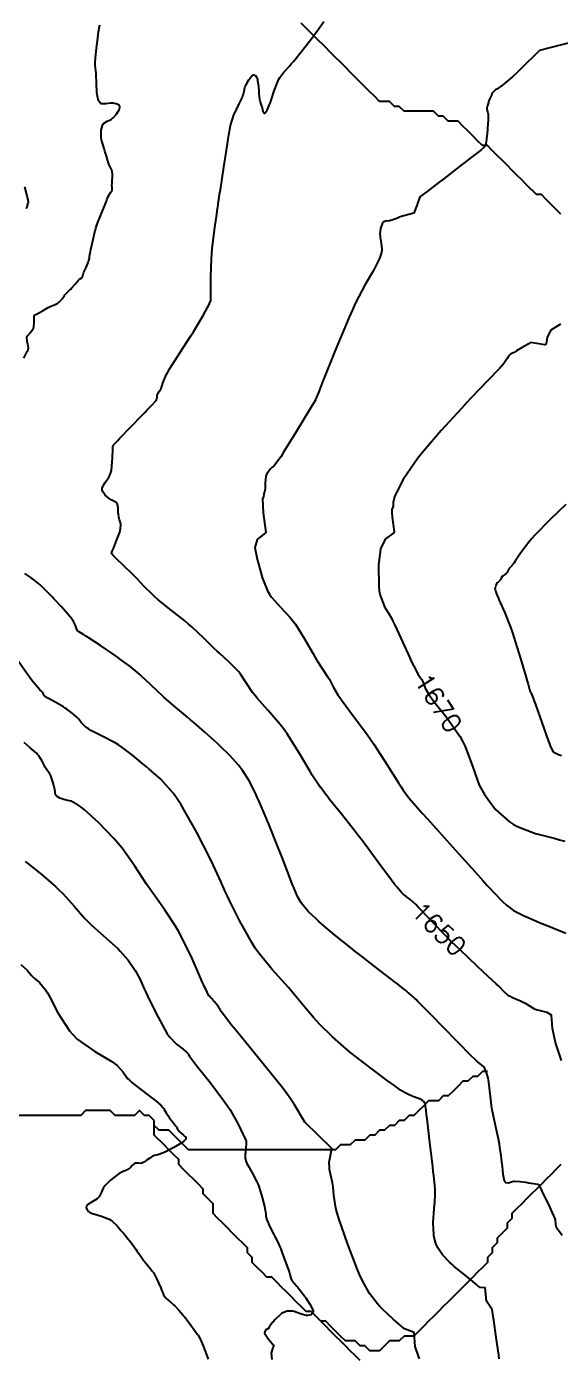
# Model space of a CAD drawing. Header units: metres. Extents: x 68 to 838477, y 94 to 1191015.
# Drawn here: x 837661 to 837769.9, y 1190464.8 to 1190736.2 of the extents above; entities that cross this region are included whole.
import ezdxf

# ---------------------------------------------------------------- set-up
doc = ezdxf.new("R2010")
doc.units = ezdxf.units.M
doc.header["$LTSCALE"] = 0.3
doc.layers.add('COTAS 10', color=1, linetype='Continuous')
doc.layers.add('DRENAJE', color=5, linetype='Continuous', lineweight=25)
doc.styles.get("Standard").update_dxf_attribs({"font": 'simplex.shx'})

msp = doc.modelspace()

# ---------------------------------------------------------------- linework, layer by layer
at = {"layer": 'COTAS 10'}
for points, elevation in [([(837660.42, 1190668.56), (837661.02, 1190669.65), (837661.14, 1190669.89), (837661.23, 1190670.09), (837661.37, 1190670.61), (837661.33, 1190671.03), (837661.3, 1190671.18), (837661.27, 1190671.33), (837661.1, 1190672.01), (837661.07, 1190672.74), (837661.12, 1190672.93), (837661.2, 1190673.11), (837661.73, 1190673.73), (837662.29, 1190674.42), (837662.39, 1190674.65), (837662.47, 1190674.9), (837662.56, 1190675.91), (837662.55, 1190676.82), (837662.56, 1190676.99), (837662.58, 1190677.13), (837662.69, 1190677.37), (837663.04, 1190677.52), (837663.21, 1190677.61), (837663.41, 1190677.72), (837664.36, 1190678.28), (837665.43, 1190678.88), (837665.69, 1190679.01), (837665.94, 1190679.13), (837666.72, 1190679.44), (837667.38, 1190679.75), (837667.54, 1190679.87), (837667.71, 1190680.01), (837668.24, 1190680.65), (837668.71, 1190681.31), (837668.84, 1190681.47), (837668.96, 1190681.61), (837669.38, 1190682.03), (837669.86, 1190682.48), (837670.02, 1190682.64), (837670.19, 1190682.82), (837670.89, 1190683.62), (837671.56, 1190684.36), (837671.7, 1190684.51), (837671.83, 1190684.64), (837672.13, 1190684.88), (837672.28, 1190684.96), (837672.32, 1190684.98), (837672.34, 1190685.01), (837672.41, 1190685.1), (837672.44, 1190685.21), (837672.44, 1190685.23), (837672.45, 1190685.26), (837672.45, 1190685.36), (837672.56, 1190685.68), (837672.62, 1190685.84), (837672.71, 1190686.05), (837673.14, 1190687.06), (837673.57, 1190688.09), (837673.65, 1190688.3), (837673.72, 1190688.48), (837673.82, 1190688.84), (837673.83, 1190689.02), (837673.83, 1190689.08), (837673.83, 1190689.14), (837673.85, 1190689.38), (837673.96, 1190690.02), (837674.02, 1190690.32), (837674.1, 1190690.69), (837674.51, 1190692.48), (837674.95, 1190694.31), (837675.05, 1190694.71), (837675.15, 1190695.05), (837675.4, 1190695.86), (837675.7, 1190696.6), (837675.82, 1190696.9), (837675.95, 1190697.23), (837677.17, 1190700.24), (837677.3, 1190700.56), (837677.41, 1190700.84), (837677.68, 1190701.51), (837677.86, 1190701.89), (837677.91, 1190701.98), (837677.97, 1190702.08), (837678.2, 1190702.38), (837678.39, 1190702.64), (837678.42, 1190702.71), (837678.45, 1190702.78), (837678.47, 1190703.02), (837678.44, 1190703.28), (837678.44, 1190703.36), (837678.44, 1190703.45), (837678.43, 1190703.79), (837678.44, 1190704.19), (837678.45, 1190704.31), (837678.46, 1190704.44), (837678.49, 1190704.92), (837678.52, 1190705.39), (837678.53, 1190705.5), (837678.53, 1190705.61), (837678.53, 1190705.94), (837678.51, 1190706.22), (837678.51, 1190706.29), (837678.5, 1190706.36), (837678.46, 1190706.6), (837678.38, 1190706.87), (837678.35, 1190706.96), (837678.3, 1190707.06), (837678.11, 1190707.46), (837677.91, 1190707.85), (837677.87, 1190707.94), (837677.84, 1190708.01), (837677.77, 1190708.19), (837677.68, 1190708.5), (837677.63, 1190708.66), (837677.57, 1190708.83), (837677.29, 1190709.73), (837676.97, 1190710.76), (837676.89, 1190711.03), (837676.81, 1190711.29), (837676.56, 1190712.17), (837676.36, 1190712.86), (837676.32, 1190713), (837676.29, 1190713.13), (837676.21, 1190713.4), (837676.2, 1190713.74), (837676.2, 1190713.9), (837676.21, 1190714.1), (837676.25, 1190715.04), (837676.48, 1190716.02), (837676.59, 1190716.23), (837676.73, 1190716.42), (837677.44, 1190716.88), (837678.25, 1190717.27), (837678.46, 1190717.42), (837678.66, 1190717.58), (837679.31, 1190718.29), (837679.79, 1190719.01), (837679.88, 1190719.18), (837679.95, 1190719.33), (837680.06, 1190719.77), (837679.93, 1190720.08), (837679.85, 1190720.16), (837679.76, 1190720.23), (837679.26, 1190720.46), (837678.58, 1190720.57), (837678.37, 1190720.57), (837678.14, 1190720.56), (837677.25, 1190720.44), (837676.42, 1190720.41), (837676.24, 1190720.46), (837676.08, 1190720.54), (837675.68, 1190721.03), (837675.46, 1190721.99), (837675.41, 1190722.36), (837675.37, 1190722.77), (837675.27, 1190724.65), (837675.2, 1190726.44), (837675.18, 1190726.81), (837675.15, 1190727.11), (837675.06, 1190727.75), (837675.01, 1190728.33), (837675.01, 1190728.6), (837675.03, 1190728.92), (837675.15, 1190730.48), (837675.35, 1190732.32), (837675.41, 1190732.82), (837675.47, 1190733.32), (837675.7, 1190735.1), (837675.93, 1190736.54)], 1640), ([(837770.17, 1190525.19), (837768.95, 1190528.87), (837768.3, 1190531.72), (837768.08, 1190534.49), (837767.22, 1190535.02), (837764.79, 1190535.59), (837763.14, 1190536.61), (837762.79, 1190536.82), (837762.49, 1190536.99), (837761.77, 1190537.34), (837761.29, 1190537.52), (837761.13, 1190537.58), (837760.96, 1190537.65), (837760.27, 1190537.95), (837759.54, 1190538.35), (837759.35, 1190538.48), (837759.16, 1190538.62), (837758.52, 1190539.19), (837757.33, 1190540.35), (837756.79, 1190540.86), (837756.16, 1190541.45), (837753.13, 1190544.26), (837751.02, 1190546.27), (837749.58, 1190547.63), (837748.61, 1190548.58), (837747.65, 1190549.53), (837744.26, 1190553.01), (837741.47, 1190555.93), (837740.89, 1190556.52), (837740.39, 1190557.02), (837739.29, 1190558.05), (837738.72, 1190558.5), (837738.55, 1190558.63), (837738.37, 1190558.77), (837737.72, 1190559.29), (837737.46, 1190559.58), (837736.53, 1190560.62), (837736.03, 1190561.26), (837735.44, 1190562.02), (837732.67, 1190565.75), (837729.51, 1190570.03), (837728.68, 1190571.13), (837727.86, 1190572.2), (837725.04, 1190575.75), (837722.81, 1190578.5), (837722.37, 1190579.06), (837722, 1190579.53), (837721.28, 1190580.49), (837721.01, 1190580.89), (837720.93, 1190581.01), (837720.84, 1190581.13), (837720.49, 1190581.6), (837719.68, 1190582.85), (837719.3, 1190583.47), (837718.86, 1190584.2), (837716.72, 1190587.83), (837714.17, 1190591.86), (837713.46, 1190592.86), (837712.76, 1190593.79), (837710.26, 1190596.72), (837708.06, 1190599.14), (837707.56, 1190599.75), (837707.1, 1190600.34), (837705.82, 1190602.29), (837704.68, 1190604.03), (837704.31, 1190604.5), (837703.92, 1190604.96), (837702.29, 1190606.56), (837700.41, 1190608.26), (837699.86, 1190608.77), (837699.29, 1190609.31), (837697.14, 1190611.42), (837694.76, 1190613.66), (837694.05, 1190614.28), (837693.32, 1190614.9), (837690.51, 1190617.14), (837687.86, 1190619.24), (837687.24, 1190619.77), (837686.67, 1190620.28), (837684.99, 1190621.96), (837683.51, 1190623.54), (837683.06, 1190624), (837682.6, 1190624.46), (837680.8, 1190626.2), (837679.27, 1190627.67), (837678.97, 1190627.96), (837678.73, 1190628.2), (837678.34, 1190628.64), (837678.48, 1190629.13), (837678.58, 1190629.39), (837678.71, 1190629.71), (837679.37, 1190631.31), (837680.01, 1190633.02), (837680.11, 1190633.4), (837680.19, 1190633.73), (837680.22, 1190634.6), (837680.07, 1190635.2), (837680.03, 1190635.36), (837679.99, 1190635.53), (837679.85, 1190636.12), (837679.74, 1190636.76), (837679.72, 1190636.95), (837679.71, 1190637.16), (837679.69, 1190637.97), (837679.58, 1190638.7), (837679.51, 1190638.85), (837679.42, 1190638.99), (837678.95, 1190639.3), (837678.29, 1190639.6), (837678.09, 1190639.74), (837677.87, 1190639.88), (837677.01, 1190640.59), (837676.45, 1190641.49), (837676.42, 1190641.76), (837676.45, 1190642.05), (837677.01, 1190643.16), (837677.78, 1190644.26), (837677.93, 1190644.54), (837678.06, 1190644.8), (837678.31, 1190645.62), (837678.4, 1190646.51), (837678.42, 1190646.8), (837678.44, 1190647.12), (837678.51, 1190648.44), (837678.57, 1190649.65), (837678.58, 1190649.89), (837678.59, 1190650.09), (837678.62, 1190650.51), (837678.65, 1190650.64), (837678.65, 1190650.67), (837678.66, 1190650.69), (837678.67, 1190650.73), (837679.22, 1190651.31), (837679.57, 1190651.67), (837679.99, 1190652.12), (837682.21, 1190654.44), (837684.58, 1190656.91), (837685.1, 1190657.44), (837685.56, 1190657.91), (837686.71, 1190659.06), (837687.32, 1190659.74), (837687.43, 1190659.9), (837687.52, 1190660.06), (837687.63, 1190660.55), (837687.68, 1190660.99), (837687.72, 1190661.12), (837687.78, 1190661.25), (837688.09, 1190661.75), (837688.46, 1190662.35), (837688.54, 1190662.55), (837688.62, 1190662.75), (837688.84, 1190663.61), (837689.48, 1190665.1), (837689.81, 1190665.71), (837690.22, 1190666.41), (837692.26, 1190669.63), (837694.51, 1190673.09), (837695.05, 1190673.94), (837695.54, 1190674.74), (837697.03, 1190677.23), (837698.02, 1190679.02), (837698.2, 1190679.38), (837698.36, 1190679.68), (837698.59, 1190680.28), (837698.58, 1190681.16), (837698.58, 1190682.21), (837698.59, 1190685.13), (837698.71, 1190688.78), (837698.78, 1190689.82), (837698.87, 1190690.87), (837699.35, 1190694.74), (837699.82, 1190697.93), (837699.91, 1190698.54), (837699.98, 1190699.03), (837700.1, 1190699.85), (837700.11, 1190699.9), (837700.11, 1190699.92), (837700.11, 1190699.94), (837700.11, 1190700), (837700.11, 1190700.06), (837700.11, 1190700.07), (837700.11, 1190700.09), (837700.12, 1190700.14), (837700.3, 1190701.3), (837700.4, 1190702.01), (837700.54, 1190702.89), (837701.23, 1190707.49), (837701.97, 1190712.27), (837702.14, 1190713.26), (837702.28, 1190714.11), (837702.63, 1190716), (837702.86, 1190716.89), (837702.93, 1190717.11), (837702.99, 1190717.32), (837703.24, 1190718.01), (837703.57, 1190718.77), (837703.69, 1190719.02), (837703.83, 1190719.3), (837704.41, 1190720.46), (837704.97, 1190721.64), (837705.08, 1190721.93), (837705.17, 1190722.19), (837705.37, 1190723), (837705.56, 1190723.77), (837705.66, 1190724.02), (837705.78, 1190724.28), (837706.35, 1190725.32), (837706.98, 1190726.14), (837707.13, 1190726.26), (837707.28, 1190726.33), (837707.71, 1190726.2), (837708.02, 1190725.6), (837708.09, 1190725.38), (837708.15, 1190725.13), (837708.3, 1190724.03), (837708.38, 1190722.94), (837708.4, 1190722.69), (837708.41, 1190722.48), (837708.46, 1190721.9), (837708.53, 1190721.45), (837708.56, 1190721.31), (837708.59, 1190721.17), (837708.75, 1190720.6), (837708.95, 1190719.98), (837709, 1190719.8), (837709.05, 1190719.61), (837709.23, 1190718.92), (837709.47, 1190718.52), (837709.55, 1190718.52), (837709.65, 1190718.58), (837710.06, 1190719.17), (837710.58, 1190720.33), (837710.74, 1190720.74), (837710.9, 1190721.18), (837711.54, 1190723.1), (837712.25, 1190725.01), (837712.46, 1190725.44), (837712.68, 1190725.84), (837713.51, 1190726.93), (837714.62, 1190728.12), (837715.01, 1190728.58), (837715.44, 1190729.09), (837717.31, 1190731.39), (837719.26, 1190733.91), (837719.75, 1190734.55), (837720.21, 1190735.17), (837721.68, 1190737.22)], 1650), ([(837775.15, 1190733.77), (837765.67, 1190731.35), (837761.81, 1190727.49), (837760.95, 1190726.67), (837760.18, 1190725.95), (837758.13, 1190724.26), (837756.93, 1190723.43), (837756.69, 1190723.26), (837756.49, 1190723.1), (837756.11, 1190722.75), (837755.96, 1190722.46), (837755.91, 1190722.35), (837755.85, 1190722.23), (837755.6, 1190721.68), (837755.34, 1190721.06), (837755.28, 1190720.89), (837755.22, 1190720.72), (837755.04, 1190720.12), (837754.93, 1190719.57), (837754.93, 1190719.43), (837754.93, 1190719.3), (837755.02, 1190718.87), (837755.14, 1190718.48), (837755.16, 1190718.36), (837755.18, 1190718.25), (837755.2, 1190717.8), (837755.17, 1190717.12), (837755.15, 1190716.85), (837755.13, 1190716.54), (837755.02, 1190715.15), (837754.89, 1190713.73), (837754.85, 1190713.41), (837754.82, 1190713.13), (837754.71, 1190712.35), (837754.49, 1190711.8), (837754.39, 1190711.65), (837754.27, 1190711.5), (837753.68, 1190710.98), (837752.5, 1190710.09), (837752, 1190709.7), (837751.43, 1190709.26), (837748.73, 1190707.17), (837745.89, 1190704.95), (837745.21, 1190704.43), (837744.59, 1190703.95), (837742.75, 1190702.56), (837741.52, 1190701.65), (837741.27, 1190701.47), (837740.62, 1190699.72), (837740.04, 1190698.12), (837736.98, 1190697.3), (837736.86, 1190697.2), (837736.17, 1190696.88), (837735.31, 1190696.64), (837735.1, 1190696.59), (837734.9, 1190696.56), (837734.26, 1190696.49), (837733.75, 1190696.26), (837733.64, 1190696.12), (837733.53, 1190695.94), (837733.24, 1190695.01), (837733.11, 1190693.85), (837733.12, 1190693.53), (837733.14, 1190693.21), (837733.34, 1190692.02), (837733.48, 1190690.8), (837733.46, 1190690.46), (837733.41, 1190690.11), (837733.01, 1190688.84), (837732.22, 1190687.25), (837731.93, 1190686.7), (837731.59, 1190686.11), (837730.1, 1190683.59), (837728.12, 1190679.81), (837727.48, 1190678.42), (837726.79, 1190676.88), (837723.96, 1190670.07), (837721.46, 1190663.81), (837720.98, 1190662.61), (837720.6, 1190661.65), (837719.98, 1190660.09), (837719.97, 1190660.05), (837719.96, 1190660.04), (837719.96, 1190660.04), (837719.96, 1190660.03), (837719.96, 1190660.02), (837719.96, 1190660.02), (837719.96, 1190660.02), (837719.96, 1190660.02), (837719.95, 1190660.01), (837719.95, 1190660.01), (837719.95, 1190660.01), (837719.95, 1190660.01), (837719.95, 1190660), (837719.95, 1190660), (837719.95, 1190660), (837719.95, 1190660), (837719.94, 1190660), (837719.94, 1190659.99), (837719.94, 1190659.99), (837719.94, 1190659.98), (837719.33, 1190658.98), (837718.95, 1190658.35), (837716.01, 1190653.48), (837713.44, 1190649.32), (837712.92, 1190648.5), (837712.47, 1190647.83), (837711.5, 1190646.59), (837711.04, 1190646.23), (837710.92, 1190646.1), (837710.79, 1190645.97), (837710.33, 1190645.42), (837709.96, 1190644.8), (837709.89, 1190644.62), (837709.83, 1190644.44), (837709.72, 1190643.76), (837709.7, 1190643.05), (837709.69, 1190642.84), (837709.69, 1190642.64), (837709.65, 1190641.86), (837709.44, 1190640.74), (837709.31, 1190640.31), (837709.16, 1190639.83), (837709.3, 1190636.96), (837709.83, 1190632.94), (837708.02, 1190631.53), (837707.57, 1190629.88), (837707.98, 1190627.88), (837708.14, 1190627.24), (837708.31, 1190626.56), (837709.07, 1190623.81), (837710.18, 1190621.06), (837710.56, 1190620.38), (837710.99, 1190619.74), (837712.81, 1190617.71), (837714.81, 1190615.64), (837715.34, 1190614.96), (837715.87, 1190614.24), (837717.71, 1190611.26), (837719.38, 1190608.31), (837719.79, 1190607.61), (837720.19, 1190606.96), (837721.46, 1190605.01), (837722.48, 1190603.47), (837722.72, 1190603.08), (837722.94, 1190602.7), (837723.56, 1190601.46), (837724.49, 1190599.86), (837724.9, 1190599.26), (837725.38, 1190598.58), (837727.66, 1190595.57), (837730.38, 1190591.93), (837731.13, 1190590.85), (837731.88, 1190589.76), (837734.59, 1190585.57), (837736.91, 1190581.88), (837737.42, 1190581.09), (837737.87, 1190580.41), (837739.02, 1190578.8), (837740.85, 1190576.69), (837741.74, 1190575.7), (837742.78, 1190574.52), (837747.92, 1190568.8), (837753.07, 1190563.09), (837754.12, 1190561.93), (837755.01, 1190560.95), (837756.86, 1190558.94), (837757.66, 1190558.11), (837757.88, 1190557.89), (837758.11, 1190557.67), (837758.94, 1190556.88), (837759.99, 1190556.09), (837760.36, 1190555.85), (837760.77, 1190555.62), (837762.51, 1190554.74), (837765.01, 1190553.64), (837765.9, 1190553.27), (837766.86, 1190552.88), (837771.01, 1190551.21)], 1660), ([(837661, 1190699.07), (837661.02, 1190699.13), (837661.05, 1190699.19), (837661.11, 1190699.4), (837661.17, 1190699.62), (837661.18, 1190699.68), (837661.2, 1190699.75), (837661.29, 1190699.98), (837661.36, 1190700.17), (837661.37, 1190700.21), (837661.39, 1190700.25), (837661.4, 1190700.33), (837661.4, 1190700.38), (837661.4, 1190700.4), (837661.4, 1190700.42), (837661.39, 1190700.51), (837661.37, 1190700.62), (837661.36, 1190700.65), (837661.35, 1190700.69), (837661.32, 1190700.83), (837661.18, 1190701.33), (837661.12, 1190701.59), (837661.04, 1190701.91), (837660.63, 1190703.49)], 1630), ([(837769.97, 1190675.46), (837767.96, 1190674.22), (837767.25, 1190672.85), (837767, 1190671.45), (837766.73, 1190671.27), (837763.85, 1190671.7), (837763.6, 1190671.56), (837763.33, 1190671.4), (837762.13, 1190670.7), (837760.95, 1190670), (837760.69, 1190669.85), (837760.46, 1190669.72), (837759.84, 1190669.4), (837759.46, 1190669.12), (837759.38, 1190669.03), (837759.3, 1190668.92), (837759.09, 1190668.46), (837758.37, 1190667.44), (837757.98, 1190666.99), (837757.5, 1190666.45), (837755.04, 1190663.9), (837751.76, 1190660.48), (837750.76, 1190659.41), (837749.72, 1190658.28), (837745.6, 1190653.75), (837741.74, 1190649.23), (837740.86, 1190648.12), (837740.07, 1190647.07), (837737.86, 1190643.75), (837736.53, 1190641.26), (837736.28, 1190640.72), (837736.09, 1190640.26), (837735.83, 1190639.15), (837735.81, 1190638.49), (837735.77, 1190638.32), (837735.71, 1190638.15), (837735.54, 1190637.68), (837735.54, 1190637.09), (837735.61, 1190636.06), (837736.01, 1190633.07), (837735.98, 1190632.95), (837734.16, 1190631.57), (837733.24, 1190629.6), (837732.81, 1190626.26), (837732.85, 1190621.98), (837732.96, 1190621.01), (837733.12, 1190620.15), (837734.04, 1190617.8), (837735.36, 1190615.62), (837735.76, 1190614.87), (837736.17, 1190614.04), (837737.8, 1190610.49), (837739.17, 1190607.4), (837739.33, 1190607.06), (837739.68, 1190606.31), (837740.01, 1190605.65), (837740.93, 1190604), (837741.51, 1190603.11), (837741.63, 1190602.94), (837741.72, 1190602.79), (837741.87, 1190602.51), (837741.95, 1190602.25), (837742, 1190602.12), (837742.05, 1190601.97), (837742.34, 1190601.2), (837743.22, 1190599.72), (837743.65, 1190599.12), (837744.16, 1190598.43), (837746.67, 1190595.27), (837749.33, 1190591.49), (837749.39, 1190591.39), (837749.94, 1190590.41), (837750.48, 1190589.32), (837751.97, 1190585.27), (837753.37, 1190581.4), (837753.86, 1190580.42), (837754.4, 1190579.48), (837756.69, 1190576.4), (837759.52, 1190573.94), (837760.38, 1190573.39), (837761.28, 1190572.89), (837764.83, 1190571.56), (837768.67, 1190570.56), (837769.75, 1190570.26), (837770.84, 1190569.97)], 1670), ([(837771.04, 1190638.69), (837767.8, 1190635.62), (837764.78, 1190632.48), (837764.09, 1190631.71), (837763.47, 1190630.99), (837761.78, 1190628.74), (837760.69, 1190627.11), (837760.46, 1190626.78), (837760.25, 1190626.49), (837759.75, 1190625.87), (837759.47, 1190625.58), (837759.41, 1190625.5), (837759.36, 1190625.41), (837759.22, 1190625.11), (837759.06, 1190624.81), (837758.99, 1190624.74), (837758.92, 1190624.66), (837758.58, 1190624.4), (837758.22, 1190624.13), (837758.13, 1190624.05), (837758.06, 1190623.97), (837757.85, 1190623.66), (837757.69, 1190623.36), (837757.64, 1190623.29), (837757.6, 1190623.23), (837757.44, 1190623.05), (837757.29, 1190622.9), (837757.2, 1190622.82), (837757.05, 1190622.67), (837756.91, 1190622.5), (837756.88, 1190622.44), (837756.85, 1190622.38), (837756.75, 1190622.13), (837756.67, 1190621.9), (837756.65, 1190621.85), (837756.64, 1190621.81), (837756.59, 1190621.7), (837756.57, 1190621.61), (837756.57, 1190621.57), (837756.57, 1190621.53), (837756.59, 1190621.35), (837756.66, 1190621.08), (837756.69, 1190620.98), (837756.72, 1190620.88), (837756.89, 1190620.41), (837757.27, 1190619.5), (837757.44, 1190619.11), (837757.63, 1190618.67), (837758.57, 1190616.57), (837759.74, 1190613.63), (837760.09, 1190612.66), (837760.44, 1190611.62), (837761.78, 1190607.28), (837762.91, 1190603.38), (837763.13, 1190602.62), (837763.31, 1190602), (837763.62, 1190600.9), (837763.67, 1190600.71), (837763.68, 1190600.67), (837763.69, 1190600.62), (837763.74, 1190600.49), (837763.8, 1190600.37), (837763.82, 1190600.33), (837763.84, 1190600.3), (837763.96, 1190600.15), (837764.37, 1190599.15), (837764.59, 1190598.56), (837764.84, 1190597.85), (837766.12, 1190594.2), (837767.42, 1190590.54), (837767.7, 1190589.82), (837767.93, 1190589.23), (837768.46, 1190588.17), (837769.55, 1190587.68), (837770.13, 1190587.45)], 1680), ([(837770.28, 1190489.52), (837769.34, 1190490.82), (837769.18, 1190491.1), (837769.07, 1190491.34), (837769.01, 1190491.9), (837768.93, 1190492.69), (837768.79, 1190493.08), (837768.61, 1190493.54), (837767.55, 1190495.81), (837766.43, 1190498.07), (837766.21, 1190498.52), (837766.03, 1190498.89), (837765.72, 1190499.6), (837765.5, 1190499.81), (837765.38, 1190499.86), (837765.23, 1190499.91), (837764.46, 1190500.06), (837763.47, 1190500.21), (837763.18, 1190500.25), (837762.88, 1190500.29), (837761.74, 1190500.45), (837760.65, 1190500.51), (837760.39, 1190500.49), (837760.13, 1190500.46), (837759.35, 1190500.19), (837758.76, 1190500.23), (837758.63, 1190500.4), (837758.52, 1190500.62), (837758.25, 1190501.98), (837758.09, 1190503.66), (837758.05, 1190504.09), (837758, 1190504.5), (837757.85, 1190505.85), (837757.58, 1190507.54), (837757.46, 1190508.17), (837757.33, 1190508.86), (837756.68, 1190511.94), (837756.03, 1190515.17), (837755.89, 1190515.96), (837755.77, 1190516.7), (837755.49, 1190519), (837755.3, 1190520.79), (837755.23, 1190521.22), (837755.16, 1190521.61), (837754.86, 1190522.77), (837754.51, 1190523.57), (837754.4, 1190523.74), (837754.29, 1190523.89), (837753.87, 1190524.24), (837752.85, 1190525.08), (837752.37, 1190525.54), (837751.8, 1190526.09), (837749.01, 1190528.93), (837745.95, 1190532.08), (837745.2, 1190532.85), (837744.5, 1190533.56), (837742.36, 1190535.75), (837740.79, 1190537.32), (837740.46, 1190537.65), (837740.17, 1190537.93), (837739.47, 1190538.54), (837739.05, 1190538.87), (837738.93, 1190538.97), (837738.81, 1190539.07), (837738.37, 1190539.47), (837737.23, 1190540.4), (837736.68, 1190540.83), (837736.02, 1190541.35), (837732.76, 1190543.86), (837728.99, 1190546.77), (837728.01, 1190547.54), (837727.06, 1190548.29), (837723.86, 1190550.86), (837721.21, 1190553.08), (837720.6, 1190553.6), (837720.06, 1190554.09), (837718.55, 1190555.55), (837717.53, 1190556.75), (837717.28, 1190557.08), (837717.05, 1190557.4), (837716.37, 1190558.55), (837715.71, 1190559.99), (837715.5, 1190560.5), (837715.28, 1190561.06), (837714.36, 1190563.46), (837713.15, 1190566.64), (837712.74, 1190567.69), (837712.3, 1190568.81), (837710.43, 1190573.46), (837708.54, 1190577.96), (837708.08, 1190578.98), (837707.65, 1190579.91), (837706.34, 1190582.45), (837705.06, 1190584.39), (837704.65, 1190584.93), (837704.22, 1190585.47), (837702.45, 1190587.44), (837700.49, 1190589.39), (837699.94, 1190589.91), (837699.38, 1190590.44), (837697.3, 1190592.29), (837695.12, 1190594.16), (837694.48, 1190594.7), (837693.84, 1190595.25), (837691.41, 1190597.3), (837689.09, 1190599.32), (837688.5, 1190599.84), (837687.95, 1190600.35), (837686.16, 1190602.05), (837684.55, 1190603.59), (837684.11, 1190603.98), (837683.66, 1190604.37), (837682.05, 1190605.67), (837680.16, 1190607.06), (837679.53, 1190607.5), (837678.86, 1190607.97), (837676.08, 1190609.87), (837673.55, 1190611.55), (837673.05, 1190611.88), (837672.62, 1190612.14), (837671.79, 1190612.59), (837671.52, 1190612.75), (837671.46, 1190612.83), (837671.4, 1190612.92), (837671.21, 1190613.39), (837671.01, 1190613.95), (837670.95, 1190614.1), (837670.88, 1190614.26), (837670.6, 1190614.81), (837670.04, 1190615.6), (837669.79, 1190615.9), (837669.51, 1190616.24), (837668.14, 1190617.76), (837666.64, 1190619.37), (837666.27, 1190619.76), (837665.91, 1190620.14), (837664.81, 1190621.29), (837663.77, 1190622.29), (837663.45, 1190622.56), (837663.12, 1190622.83), (837661.84, 1190623.78), (837660.66, 1190624.62)], 1640), ([(837757.45, 1190464.36), (837757.34, 1190465.07), (837756.82, 1190468.69), (837756.31, 1190472.25), (837756.21, 1190472.93), (837756.13, 1190473.49), (837756.01, 1190474.39), (837755.82, 1190474.67), (837755.71, 1190474.84), (837755.56, 1190475.04), (837754.81, 1190476.09), (837754.69, 1190477.56), (837754.58, 1190478.8), (837753.58, 1190478.87), (837753.17, 1190479.15), (837752.87, 1190479.46), (837752.49, 1190479.8), (837750.49, 1190481.39), (837748.27, 1190483.16), (837747.75, 1190483.62), (837747.27, 1190484.06), (837745.86, 1190485.55), (837744.89, 1190487.01), (837744.69, 1190487.42), (837744.52, 1190487.85), (837744.13, 1190489.44), (837744, 1190491.15), (837743.99, 1190491.65), (837743.99, 1190492.15), (837744.09, 1190494.06), (837744.24, 1190495.8), (837744.27, 1190496.2), (837744.3, 1190496.56), (837744.36, 1190497.56), (837744.38, 1190498.36), (837744.37, 1190498.59), (837744.36, 1190498.84), (837744.3, 1190499.76), (837744.09, 1190501.69), (837743.99, 1190502.56), (837743.87, 1190503.58), (837743.29, 1190508.5), (837742.71, 1190513.28), (837742.59, 1190514.22), (837742.5, 1190515), (837742.3, 1190516.39), (837742.17, 1190516.68), (837742.11, 1190516.76), (837742.04, 1190516.84), (837741.7, 1190517.09), (837741.16, 1190517.36), (837740.97, 1190517.45), (837740.76, 1190517.53), (837739.83, 1190517.89), (837738.81, 1190518.31), (837738.53, 1190518.45), (837738.26, 1190518.59), (837737.31, 1190519.18), (837735.85, 1190520.23), (837735.26, 1190520.66), (837734.59, 1190521.15), (837731.5, 1190523.44), (837728.06, 1190526.09), (837727.17, 1190526.81), (837726.31, 1190527.53), (837723.44, 1190530.07), (837720.86, 1190532.59), (837720.19, 1190533.3), (837719.54, 1190534.01), (837717.32, 1190536.63), (837715.09, 1190539.33), (837714.43, 1190540.1), (837713.74, 1190540.88), (837711.1, 1190543.78), (837708.39, 1190547.12), (837707.67, 1190548.17), (837706.95, 1190549.28), (837704.43, 1190553.78), (837702.36, 1190557.97), (837701.92, 1190558.89), (837701.54, 1190559.7), (837700.65, 1190561.76), (837699.58, 1190564.14), (837699.09, 1190565.15), (837698.52, 1190566.31), (837695.72, 1190571.76), (837692.55, 1190577.36), (837691.74, 1190578.6), (837690.96, 1190579.72), (837688.37, 1190582.65), (837686.02, 1190584.65), (837685.4, 1190585.19), (837684.78, 1190585.71), (837682.65, 1190587.52), (837680.44, 1190589.18), (837679.77, 1190589.61), (837679.09, 1190590.02), (837676.45, 1190591.38), (837674.11, 1190592.57), (837673.62, 1190592.87), (837673.19, 1190593.16), (837672.21, 1190594.1), (837671.6, 1190594.93), (837671.4, 1190595.15), (837671.19, 1190595.36), (837670.33, 1190596.11), (837669.25, 1190596.88), (837668.9, 1190597.11), (837668.53, 1190597.35), (837667, 1190598.26), (837665.64, 1190599.03), (837665.37, 1190599.18), (837665.15, 1190599.3), (837664.75, 1190599.5), (837664.65, 1190599.58), (837664.62, 1190599.63), (837664.59, 1190599.68), (837664.49, 1190599.96), (837664.3, 1190600.3), (837664.22, 1190600.39), (837664.13, 1190600.49), (837663.69, 1190600.85), (837662.51, 1190602.25), (837661.95, 1190602.99), (837661.28, 1190603.89), (837658.04, 1190608.46)], 1630), ([(837741.19, 1190464.35), (837741, 1190464.86), (837740.28, 1190466.83), (837740.08, 1190469.71), (837738.09, 1190470.49), (837737.72, 1190470.8), (837735.81, 1190472.42), (837733.64, 1190474.45), (837733.11, 1190475.02), (837732.6, 1190475.59), (837730.98, 1190477.66), (837729.41, 1190480.49), (837728.93, 1190481.54), (837728.43, 1190482.7), (837726.45, 1190487.86), (837724.74, 1190492.96), (837724.4, 1190494.09), (837724.13, 1190495.09), (837723.66, 1190497.7), (837723.53, 1190499.41), (837723.47, 1190499.85), (837723.41, 1190500.28), (837723.11, 1190501.72), (837722.83, 1190502.97), (837722.79, 1190503.28), (837722.72, 1190504.5), (837723.27, 1190507.24), (837717.81, 1190512.63), (837715.65, 1190516.2), (837714.58, 1190517.83), (837713.87, 1190518.75), (837713, 1190519.88), (837708.38, 1190525.61), (837703.7, 1190531.37), (837702.78, 1190532.51), (837702.04, 1190533.46), (837700.72, 1190535.22), (837700.43, 1190535.73), (837700.33, 1190535.89), (837700.22, 1190536.05), (837699.75, 1190536.68), (837699.31, 1190537.23), (837699.22, 1190537.34), (837699.15, 1190537.43), (837699.02, 1190537.61), (837698.98, 1190537.68), (837698.97, 1190537.69), (837698.96, 1190537.71), (837698.91, 1190537.76), (837698.83, 1190537.83), (837698.79, 1190537.86), (837698.75, 1190537.89), (837698.55, 1190538.04), (837698.3, 1190538.31), (837698.22, 1190538.42), (837698.14, 1190538.54), (837697.83, 1190539.13), (837697.16, 1190540.6), (837696.85, 1190541.29), (837696.49, 1190542.11), (837694.76, 1190546.05), (837692.63, 1190550.47), (837692.03, 1190551.58), (837691.41, 1190552.64), (837689.14, 1190556.05), (837686.81, 1190559.28), (837686.15, 1190560.23), (837685.49, 1190561.19), (837683.09, 1190564.85), (837680.48, 1190568.53), (837679.7, 1190569.51), (837678.88, 1190570.47), (837675.69, 1190573.79), (837672.77, 1190576.41), (837672.13, 1190576.93), (837671.55, 1190577.35), (837670.07, 1190578.13), (837669.11, 1190578.35), (837668.86, 1190578.42), (837668.62, 1190578.49), (837667.82, 1190578.77), (837667.22, 1190579.09), (837667.11, 1190579.19), (837667.02, 1190579.29), (837666.87, 1190579.69), (837666.82, 1190580.19), (837666.79, 1190580.36), (837666.75, 1190580.54), (837666.56, 1190581.31), (837666.33, 1190582.11), (837666.28, 1190582.3), (837666.22, 1190582.49), (837666.04, 1190583.09), (837665.82, 1190583.61), (837665.75, 1190583.74), (837665.66, 1190583.88), (837665.3, 1190584.34), (837664.88, 1190584.91), (837664.76, 1190585.11), (837664.63, 1190585.34), (837664.16, 1190586.3), (837663.5, 1190587.39), (837663.25, 1190587.69), (837662.98, 1190587.98), (837661.76, 1190589.05), (837660.5, 1190590.12)], 1620), ([(837660.74, 1190565.83), (837661.26, 1190565.41), (837663.9, 1190563.29), (837666.9, 1190560.71), (837667.65, 1190560), (837668.37, 1190559.28), (837670.7, 1190556.7), (837672.9, 1190554.2), (837673.54, 1190553.54), (837674.2, 1190552.89), (837676.7, 1190550.68), (837679.04, 1190548.62), (837679.6, 1190548.08), (837680.12, 1190547.54), (837681.71, 1190545.69), (837682.9, 1190544), (837683.18, 1190543.56), (837683.43, 1190543.13), (837684.16, 1190541.71), (837685.01, 1190539.85), (837685.34, 1190539.16), (837685.71, 1190538.38), (837687.37, 1190534.91), (837689.18, 1190531.51), (837689.64, 1190530.78), (837690.09, 1190530.13), (837691.56, 1190528.55), (837692.7, 1190527.7), (837692.95, 1190527.51), (837693.16, 1190527.35), (837693.65, 1190526.93), (837693.91, 1190526.63), (837693.98, 1190526.54), (837694.04, 1190526.45), (837694.26, 1190526.09), (837695.04, 1190525.02), (837695.46, 1190524.48), (837695.96, 1190523.83), (837698.52, 1190520.63), (837701.28, 1190516.98), (837701.92, 1190516.05), (837702.51, 1190515.15), (837704.17, 1190512.22), (837705.22, 1190510.03), (837705.42, 1190509.62), (837705.58, 1190509.28), (837705.83, 1190508.72), (837705.81, 1190508.48), (837705.8, 1190508.35), (837705.78, 1190508.18), (837705.71, 1190507.34), (837705.64, 1190506.39), (837705.63, 1190506.16), (837705.62, 1190505.95), (837705.61, 1190505.31), (837705.84, 1190504.53), (837705.97, 1190504.22), (837706.14, 1190503.88), (837707.02, 1190502.31), (837708, 1190500.43), (837708.24, 1190499.89), (837708.45, 1190499.33), (837709.09, 1190497.25), (837709.52, 1190495.42), (837709.6, 1190495.02), (837709.67, 1190494.68), (837709.79, 1190493.87), (837709.84, 1190493.4), (837709.87, 1190493.27), (837709.89, 1190493.15), (837710.02, 1190492.73), (837710.25, 1190492.19), (837710.34, 1190491.98), (837710.45, 1190491.76), (837710.93, 1190490.76), (837711.46, 1190489.68), (837711.6, 1190489.41), (837711.73, 1190489.15), (837712.18, 1190488.28), (837712.68, 1190487.18), (837712.85, 1190486.76), (837713.03, 1190486.3), (837713.79, 1190484.24), (837714.48, 1190482.27), (837714.62, 1190481.87), (837714.73, 1190481.52), (837714.94, 1190480.8), (837715.08, 1190480.44), (837715.15, 1190480.33), (837715.23, 1190480.21), (837715.65, 1190479.72), (837716.15, 1190479.17), (837716.29, 1190479), (837716.43, 1190478.83), (837716.94, 1190478.16), (837717.55, 1190477.33), (837717.74, 1190477.05), (837717.95, 1190476.76), (837718.82, 1190475.52), (837719.44, 1190474.35), (837719.5, 1190474.1), (837719.5, 1190473.88), (837719.1, 1190473.34), (837718.29, 1190473.17), (837718.03, 1190473.18), (837717.77, 1190473.22), (837716.71, 1190473.58), (837715.63, 1190473.98), (837715.36, 1190474.04), (837715.09, 1190474.09), (837714.2, 1190474.09), (837713.31, 1190473.75), (837713.05, 1190473.57), (837712.78, 1190473.37), (837711.73, 1190472.37), (837710.85, 1190471.37), (837710.69, 1190471.17), (837710.56, 1190471), (837710.4, 1190470.67), (837710.34, 1190470.54), (837710.29, 1190470.49), (837710.21, 1190470.44), (837709.79, 1190470.22), (837709.55, 1190469.78), (837709.58, 1190469.6), (837709.67, 1190469.39), (837710.35, 1190468.38), (837711.12, 1190467.43), (837711.25, 1190467.25), (837711.35, 1190467.11), (837711.45, 1190466.91), (837711.29, 1190466.72), (837711.23, 1190466.59), (837711.18, 1190466.42), (837710.92, 1190465.52), (837711.05, 1190464.21)], 1610), ([(837659.84, 1190544.78), (837661.12, 1190543.62), (837662.04, 1190542.58), (837662.3, 1190542.3), (837662.57, 1190542.04), (837663.61, 1190541.12), (837664.84, 1190539.64), (837665.24, 1190539.01), (837665.67, 1190538.29), (837667.41, 1190534.93), (837669.73, 1190531.3), (837670.51, 1190530.42), (837671.36, 1190529.6), (837674.93, 1190527.06), (837678.23, 1190525.08), (837678.91, 1190524.61), (837679.48, 1190524.17), (837680.7, 1190522.83), (837681.62, 1190521.57), (837682.01, 1190521.17), (837682.46, 1190520.75), (837684.56, 1190519.07), (837686.66, 1190517.51), (837687.1, 1190517.17), (837687.49, 1190516.86), (837688.38, 1190516.1), (837688.86, 1190515.55), (837688.99, 1190515.39), (837689.11, 1190515.22), (837689.51, 1190514.56), (837689.95, 1190513.83), (837690.09, 1190513.61), (837690.25, 1190513.4), (837690.88, 1190512.57), (837691.44, 1190511.83), (837691.56, 1190511.67), (837691.65, 1190511.53), (837691.83, 1190511.17), (837691.98, 1190510.9), (837692.06, 1190510.81), (837692.15, 1190510.72), (837692.58, 1190510.32), (837693.02, 1190509.96), (837693.1, 1190509.89), (837693.17, 1190509.83), (837693.3, 1190509.72), (837693.34, 1190509.69), (837693.36, 1190509.68), (837693.38, 1190509.67), (837693.47, 1190509.63), (837693.53, 1190509.54), (837693.53, 1190509.49), (837693.53, 1190509.44), (837693.48, 1190509.19), (837693.06, 1190508.75), (837692.82, 1190508.57), (837692.54, 1190508.37), (837691.08, 1190507.47), (837689.48, 1190506.61), (837689.11, 1190506.43), (837688.77, 1190506.28), (837687.8, 1190505.98), (837687.08, 1190505.81), (837686.89, 1190505.74), (837686.71, 1190505.66), (837686.12, 1190505.31), (837685.61, 1190504.94), (837685.48, 1190504.84), (837685.35, 1190504.75), (837684.93, 1190504.45), (837684.54, 1190504.26), (837684.42, 1190504.23), (837684.3, 1190504.21), (837683.86, 1190504.24), (837683.45, 1190504.28), (837683.35, 1190504.27), (837683.25, 1190504.25), (837682.96, 1190504.12), (837682.7, 1190503.9), (837682.63, 1190503.83), (837682.56, 1190503.76), (837682.29, 1190503.44), (837681.91, 1190503.1), (837681.76, 1190503.01), (837681.6, 1190502.93), (837680.86, 1190502.62), (837679.92, 1190502.16), (837679.63, 1190501.97), (837679.33, 1190501.76), (837678.14, 1190500.79), (837677.07, 1190499.7), (837676.85, 1190499.42), (837676.66, 1190499.14), (837676.22, 1190498.21), (837675.81, 1190497.4), (837675.63, 1190497.19), (837675.42, 1190497), (837674.42, 1190496.38), (837673.51, 1190495.86), (837673.35, 1190495.72), (837673.23, 1190495.59), (837673.15, 1190495.17), (837673.34, 1190494.82), (837673.39, 1190494.73), (837673.45, 1190494.65), (837673.67, 1190494.42), (837673.87, 1190494.25), (837673.92, 1190494.22), (837673.96, 1190494.19), (837674.07, 1190494.13), (837674.46, 1190494.01), (837674.68, 1190493.94), (837674.95, 1190493.86), (837676.32, 1190493.42), (837677.83, 1190492.81), (837678.18, 1190492.61), (837678.5, 1190492.4), (837679.44, 1190491.53), (837680.1, 1190490.72), (837680.25, 1190490.53), (837680.39, 1190490.38), (837680.76, 1190489.96), (837681.16, 1190489.51), (837681.31, 1190489.32), (837681.48, 1190489.11), (837682.25, 1190488.12), (837683.09, 1190486.99), (837683.32, 1190486.69), (837683.53, 1190486.39), (837684.25, 1190485.34), (837684.95, 1190484.36), (837685.14, 1190484.1), (837685.34, 1190483.85), (837686.06, 1190483), (837686.73, 1190482.16), (837686.89, 1190481.92), (837687.05, 1190481.67), (837687.54, 1190480.74), (837687.93, 1190479.86), (837688.02, 1190479.65), (837688.11, 1190479.44), (837688.38, 1190478.8), (837688.61, 1190478.24), (837688.67, 1190478.09), (837688.73, 1190477.94), (837688.96, 1190477.42), (837689.26, 1190476.91), (837689.38, 1190476.77), (837689.51, 1190476.63), (837690.09, 1190476.14), (837690.8, 1190475.56), (837691.01, 1190475.36), (837691.22, 1190475.15), (837692.06, 1190474.26), (837692.89, 1190473.31), (837693.09, 1190473.06), (837693.29, 1190472.82), (837693.94, 1190471.98), (837694.53, 1190471.18), (837694.69, 1190470.96), (837694.85, 1190470.75), (837695.41, 1190469.96), (837695.89, 1190469.29), (837695.99, 1190469.15), (837696.08, 1190469.02), (837696.3, 1190468.72), (837696.65, 1190467.92), (837696.83, 1190467.49), (837697.04, 1190466.96), (837698.08, 1190464.28)], 1600)]:
    msp.add_lwpolyline(points, dxfattribs=dict(at, elevation=elevation))
at = {"layer": 'DRENAJE'}
msp.add_line((837687.05, 1190509.98), (837687.05, 1190512.98), dxfattribs=at)
for points in [[(837770.02, 1190697.92, 0), (837769.02, 1190698.92, 0), (837768.02, 1190699.92, 0), (837767.03, 1190700.92, 0), (837766.03, 1190701.92, 0), (837765.03, 1190701.92, 0), (837763.03, 1190703.92, 0), (837762.03, 1190704.91, 0), (837761.03, 1190705.91, 0), (837760.03, 1190706.91, 0), (837759.03, 1190707.91, 0), (837758.03, 1190708.91, 0), (837757.03, 1190709.91, 0), (837756.03, 1190710.91, 0), (837755.03, 1190711.91, 0), (837754.03, 1190711.91, 0), (837753.03, 1190712.91, 0), (837752.03, 1190713.91, 0), (837751.03, 1190714.91, 0), (837750.03, 1190715.91, 0), (837749.03, 1190716.91, 0), (837747.03, 1190716.91, 0), (837746.03, 1190717.91, 0), (837745.03, 1190717.91, 0), (837744.03, 1190718.91, 0), (837738.04, 1190718.91, 0), (837737.04, 1190719.91, 0), (837736.04, 1190719.91, 0), (837735.04, 1190720.91, 0), (837733.04, 1190720.91, 0), (837732.04, 1190721.91, 0), (837731.04, 1190722.91, 0), (837728.04, 1190725.91, 0), (837727.04, 1190726.91, 0), (837726.04, 1190727.91, 0), (837725.04, 1190728.91, 0), (837724.04, 1190729.91, 0), (837723.04, 1190730.91, 0), (837722.04, 1190731.91, 0), (837720.04, 1190733.91, 0), (837718.04, 1190735.9, 0), (837717.04, 1190736.9, 0)], [(837755.03, 1190522.98, 0), (837754.03, 1190522.98, 0), (837753.03, 1190521.98, 0), (837752.03, 1190521.98, 0), (837751.03, 1190520.98, 0), (837750.03, 1190520.98, 0), (837749.03, 1190519.98, 0), (837748.03, 1190518.98, 0), (837747.03, 1190517.98, 0), (837746.03, 1190517.98, 0), (837745.03, 1190516.98, 0), (837743.03, 1190516.98, 0), (837742.03, 1190515.98, 0), (837741.03, 1190514.98, 0), (837740.03, 1190513.98, 0), (837739.03, 1190513.98, 0), (837738.04, 1190512.98, 0), (837737.04, 1190512.98, 0), (837736.04, 1190511.98, 0), (837735.04, 1190511.98, 0), (837734.04, 1190510.98, 0), (837733.04, 1190510.98, 0), (837732.04, 1190509.98, 0), (837731.04, 1190509.98, 0), (837730.04, 1190508.98, 0), (837728.04, 1190508.98, 0), (837727.04, 1190507.98, 0), (837725.04, 1190507.98, 0), (837724.04, 1190506.98, 0), (837694.05, 1190506.98, 0), (837693.05, 1190507.98, 0), (837692.05, 1190508.98, 0), (837691.05, 1190509.98, 0), (837690.05, 1190510.98, 0), (837688.05, 1190510.98, 0), (837687.05, 1190511.98, 0)], [(837687.05, 1190512.98, 0), (837686.05, 1190513.98, 0), (837685.05, 1190513.98, 0), (837684.05, 1190514.98, 0), (837683.05, 1190513.98, 0), (837679.05, 1190513.98, 0), (837678.06, 1190514.98, 0), (837673.06, 1190514.98, 0), (837672.06, 1190513.98, 0), (837654.06, 1190513.98, 0)], [(837721.04, 1190471.99, 0), (837719.04, 1190473.99, 0), (837718.04, 1190473.99, 0), (837717.04, 1190474.99, 0), (837716.04, 1190475.99, 0), (837715.04, 1190476.99, 0), (837714.04, 1190477.99, 0), (837713.04, 1190478.99, 0), (837712.04, 1190479.99, 0), (837711.04, 1190480.99, 0), (837710.04, 1190480.99, 0), (837709.04, 1190481.99, 0), (837708.05, 1190482.99, 0), (837707.05, 1190483.99, 0), (837707.05, 1190484.99, 0), (837706.05, 1190485.99, 0), (837706.05, 1190486.99, 0), (837705.05, 1190487.99, 0), (837704.05, 1190488.99, 0), (837703.05, 1190489.99, 0), (837702.05, 1190490.99, 0), (837701.05, 1190491.99, 0), (837700.05, 1190492.99, 0), (837699.05, 1190493.99, 0), (837699.05, 1190495.99, 0), (837698.05, 1190496.98, 0), (837697.05, 1190497.98, 0), (837697.05, 1190498.98, 0), (837696.05, 1190499.98, 0), (837695.05, 1190500.98, 0), (837694.05, 1190501.98, 0), (837693.05, 1190502.98, 0), (837692.05, 1190503.98, 0), (837692.05, 1190504.98, 0), (837691.05, 1190505.98, 0), (837690.05, 1190506.98, 0), (837689.05, 1190507.98, 0), (837687.05, 1190509.98, 0)], [(837770.02, 1190503.98, 0), (837769.02, 1190502.98, 0), (837768.02, 1190501.98, 0), (837767.03, 1190500.98, 0), (837766.03, 1190499.98, 0), (837765.03, 1190498.98, 0), (837764.03, 1190497.98, 0), (837763.03, 1190496.98, 0), (837762.03, 1190495.99, 0), (837761.03, 1190494.99, 0), (837760.03, 1190493.99, 0), (837760.03, 1190492.99, 0), (837759.03, 1190491.99, 0), (837759.03, 1190490.99, 0), (837758.03, 1190489.99, 0), (837757.03, 1190488.99, 0), (837757.03, 1190487.99, 0), (837756.03, 1190486.99, 0), (837756.03, 1190485.99, 0), (837755.03, 1190484.99, 0), (837755.03, 1190483.99, 0), (837754.03, 1190482.99, 0), (837753.03, 1190481.99, 0), (837752.03, 1190480.99, 0), (837751.03, 1190479.99, 0), (837750.03, 1190478.99, 0), (837749.03, 1190477.99, 0), (837748.03, 1190476.99, 0), (837747.03, 1190475.99, 0), (837746.03, 1190474.99, 0), (837745.03, 1190473.99, 0), (837744.03, 1190472.99, 0), (837743.03, 1190471.99, 0), (837742.03, 1190470.99, 0), (837741.03, 1190469.99, 0), (837740.03, 1190468.99, 0), (837738.04, 1190468.99, 0), (837737.04, 1190467.99, 0), (837735.04, 1190467.99, 0), (837734.04, 1190467, 0), (837733.04, 1190466, 0), (837731.04, 1190466, 0), (837730.04, 1190467, 0), (837729.04, 1190467, 0), (837728.04, 1190467.99, 0), (837726.04, 1190467.99, 0), (837725.04, 1190468.99, 0), (837724.04, 1190469.99, 0), (837723.04, 1190470.99, 0), (837722.04, 1190471.99, 0), (837721.04, 1190471.99, 0)], [(837729.04, 1190464, 0), (837728.04, 1190465, 0), (837727.04, 1190466, 0), (837726.04, 1190467, 0), (837725.04, 1190467.99, 0), (837724.04, 1190468.99, 0), (837723.04, 1190469.99, 0), (837722.04, 1190470.99, 0), (837721.04, 1190471.99, 0)]]:
    msp.add_polyline3d(points, dxfattribs=at)

# ---------------------------------------------------------------- texts
at = {"layer": 'COTAS 10', "char_height": 3.8, "attachment_point": 7}
for s, insert, rotation in [('1670', (837739.94, 1190602.67, 1670), 302.5417), ('1650', (837739.13, 1190555.28, 1650), 315.5181)]:
    msp.add_mtext(s, dxfattribs=dict(at, insert=insert, rotation=rotation))

doc.saveas('drawing.dxf')
